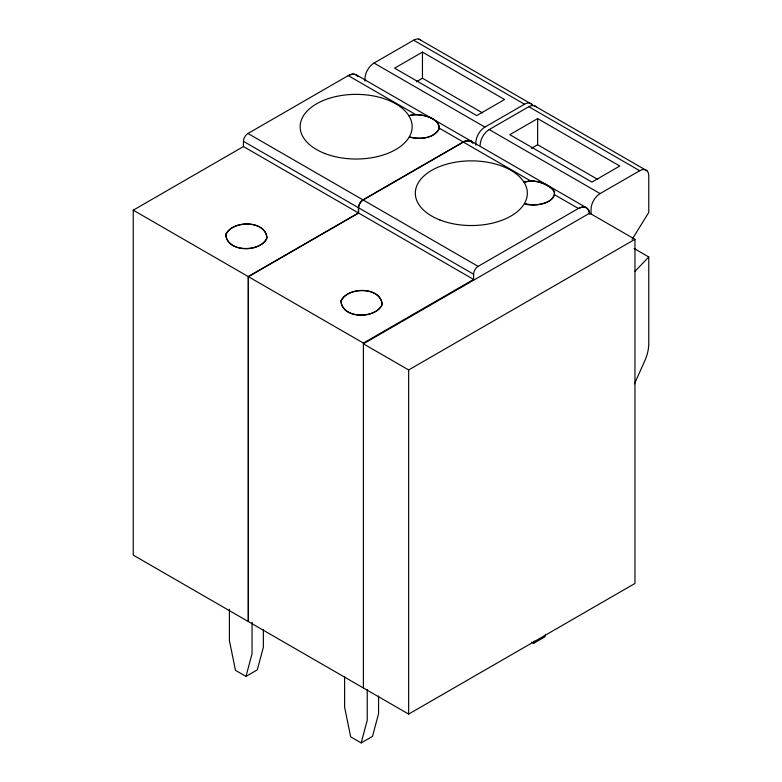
<?xml version="1.0" encoding="UTF-8"?>
<svg xmlns="http://www.w3.org/2000/svg" width="782" height="782" viewBox="0 0 782 782"><rect width="100%" height="100%" fill="white"/><g stroke="black" fill="none" stroke-linecap="round" stroke-linejoin="round"><path stroke-width="1.17" d="M439.367 128.228C438.878 116.821 417.686 112.452 408.859 115.765C417.49 112.608 441.478 116.909 438.849 129.577C432.651 138.932 419.181 139.577 409.26 136.967C419.435 139.587 434.176 138.922 439.367 128.228L530.685 180.955C539.277 181.209 549.443 184.532 554.643 191.717C553.812 205.148 534.605 206.468 524.448 203.467C533.05 208.579 565.366 200.495 550.821 187.67C543.05 182.558 533.226 178.853 524.048 182.265L530.685 180.955M229.419 609.217L229.419 640.702L235.48 670.33L245.988 676.401L252.048 653.762L252.048 622.277M344.608 676.469L344.608 707.202L350.668 736.839L361.176 742.9L367.237 720.271L367.237 689.538M531.516 642.13L533.617 643.342L534.223 641.074M545.543 634.544L544.937 636.812L533.617 643.342M634.495 383.757L644.671 361.108A32.003 18.475 -60 0 0 648.757 343.757L648.757 256.965L634.124 248.51M632.139 239.341L648.757 212.46L648.757 175.95A12.805 7.39 -60 0 0 639.705 170.73L528.818 106.704L489.219 129.568A12.805 7.39 -60 0 0 480.168 145.247M635.072 271.256L648.757 256.965M471.194 141.19L467.519 140.477L463.188 141.982L362.936 199.86A6.403 3.695 -60 0 0 358.41 207.699L358.41 212.929L243.446 146.557L243.446 141.327A6.403 3.695 -60 0 1 247.972 133.487L348.225 75.61L352.555 74.104L356.23 74.818L471.194 141.19L472.416 142.607M364.979 81.162L364.979 78.747A12.805 7.39 -60 0 1 374.031 63.068L413.629 40.205A12.805 7.39 -60 0 1 420.951 40.283M133.243 210.182L248.207 276.554L248.207 621.495L133.243 555.122L133.243 210.182L243.446 146.557M422.456 52.091L394.617 68.161L476.766 115.589L504.605 99.519L422.456 52.091L422.456 78.22L482.484 112.882M416.268 81.797L422.456 78.22M475.867 145.198L475.867 142.764A12.805 7.39 -60 0 1 484.918 127.085L524.517 104.221A12.805 7.39 -60 0 1 532.884 105.844M586.383 207.699L582.707 206.986L578.377 208.491L478.125 266.369A6.403 3.695 -60 0 0 473.599 274.208L473.599 279.438L358.635 213.056L358.635 207.836A6.403 3.695 -60 0 1 363.161 199.996L463.413 142.119L467.744 140.613L471.419 141.317L586.383 207.699L588.836 210.514L589.481 213.897M248.207 276.554L358.41 212.929M634.955 239.302L408.654 369.954L363.395 343.826L589.696 213.173L634.955 239.302L634.955 583.45L408.654 714.103L248.432 621.622L248.432 276.691L358.635 213.056M537.645 118.6L509.805 134.67L591.954 182.098L619.794 166.028L537.645 118.6L537.645 144.729L597.673 179.391M531.457 148.297L537.645 144.729M591.055 214.141L591.055 209.273A12.805 7.39 -60 0 1 600.107 193.594L639.705 170.73M248.432 276.691L363.395 343.063L473.599 279.438M245.988 676.401L257.298 669.861L263.368 647.232L263.368 629.5M361.176 742.9L372.486 736.37L378.556 713.741L378.556 696.009M418.947 39.129L531.838 104.309M534.135 105.629L647.027 170.808M413.629 40.205L524.517 104.221M374.031 63.068L484.918 127.085M489.219 129.568L600.107 193.594M415.496 114.446L348.225 75.61A16.002 9.237 -60 0 1 358.029 76.489M554.555 194.738L578.377 208.491A16.002 9.237 -60 0 1 589.648 213.906M247.972 133.487L362.936 199.86M363.161 199.996L478.125 266.369M243.446 141.327L358.41 207.699M358.635 207.836L473.599 274.208M471.419 141.317L472.641 142.735M356.23 74.818L357.452 76.225M408.654 369.954L408.654 714.103M363.395 343.063L363.395 687.994M463.413 142.119A16.002 9.237 -60 0 1 473.218 142.989M463.188 141.982A16.002 9.237 -60 0 1 472.993 142.862M528.818 106.704A12.805 7.39 -60 0 1 536.139 106.792M225.705 235.079C228.256 252.684 260.719 252.928 267.082 237.562C264.531 219.947 232.068 219.703 225.705 235.079M340.893 301.578C343.445 319.193 375.907 319.427 382.271 304.061C379.72 286.447 347.257 286.212 340.893 301.578M226.027 233.857C225.284 252.459 259.692 252.547 266.75 238.774C267.503 220.182 233.095 220.094 226.027 233.857M341.216 300.356C340.473 318.958 374.881 319.046 381.939 305.283C382.691 286.681 348.283 286.593 341.216 300.356M439.885 219.957A56.011 32.336 0 0 0 527.195 195.549A56.011 32.336 0 0 0 446.933 164.093A56.011 32.336 0 0 0 439.885 219.957M324.696 153.448A56.011 32.336 0 0 0 412.006 129.05A56.011 32.336 0 0 0 331.744 97.594A56.011 32.336 0 0 0 324.696 153.448"/></g></svg>
